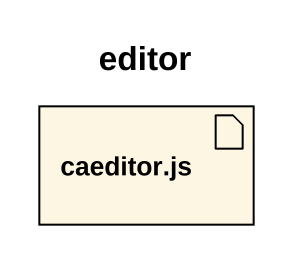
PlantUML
@startuml
title editor
artifact "caeditor.js" as caeditor_js
@enduml
